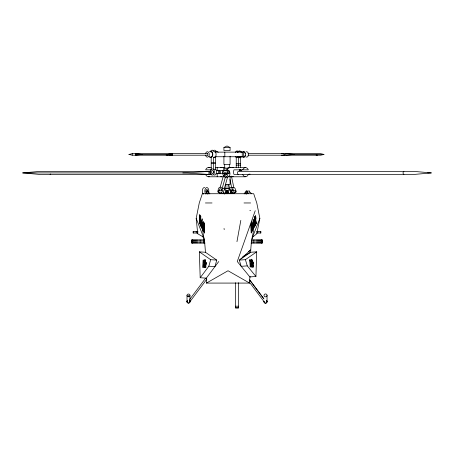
<?xml version="1.0" encoding="UTF-8"?>
<svg xmlns="http://www.w3.org/2000/svg" width="454" height="454" viewBox="0 0 454 454"><rect width="100%" height="100%" fill="white"/><g stroke="black" fill="none" stroke-linecap="round" stroke-linejoin="round"><path stroke-width="0.68" d="M255.227 210.73L237.266 261.515L249.848 276.917L255.937 276.48L256.709 251.828L250.614 252.271L242.833 256.635M218.777 261.515L206.292 278.154L206.451 283.08L249.592 283.08L249.848 276.917L250.614 276.917M204.323 267.485L204.765 259.796L203.971 267.485L205.066 267.485L205.265 262.378L204.777 267.485M204.408 267.485L205.038 259.784L204.703 267.485M264.029 301.365L264.029 302.12A1.538 1.464 0 0 0 267.009 302.12L267.06 295.406A1.538 1.464 0 0 0 264.75 294.141A1.538 1.464 0 0 0 264.75 296.672A1.538 1.464 0 0 0 267.06 295.406M226.098 192.95L226.421 191.026L227.579 191.026L227.902 192.95M226.098 193.807L226.421 191.026M236.96 241.67L240.824 220.349M252.032 238.673L253.616 230.303M206.292 278.154L200.197 277.729L208.846 266.209L214.935 266.634L216.751 260.108L205.429 252.271A45.162 3.07 90 0 0 203.12 236.863L197.728 233.782L196.185 218.374L199.266 202.966L202.348 193.722L253.695 193.722L256.777 202.966L259.858 218.374L256.777 233.782L252.929 236.863L252.157 236.863M208.846 266.209L210.662 259.682L199.34 251.839L200.197 277.729M220.207 187.173L223.419 175.766L225.371 177.139L227.55 177.139L224.338 188.541L222.159 188.541L225.371 177.139A3.445 2.435 -90 0 0 227.8 173.683L229.179 173.695L229.179 170.613L216.104 170.613M224.395 176.453L225.366 173.695M252.248 237.885L259.858 218.374M245.211 193.915L246.636 191.026L247.748 191.877L246.607 194.193M244.15 193.915L246.057 191.026L249.683 191.026L249.683 192.258M50.683 174.013L50.071 174.461M189.63 299.526L205.6 278.234M190.022 301.57L206.831 279.159M216.047 156.602L215.559 157.101A3.082 2.179 -90 0 1 213.908 157.407M240.16 259.506L250.756 249.938A45.23 3.252 89.5 0 1 252.929 236.863M208.789 193.915L207.364 191.026L206.252 191.877L207.393 194.193M248.525 251.533L250.756 249.938L250.614 252.271L239.298 260.108L241.193 266.322L247.282 265.885L255.937 276.48M239.298 260.108L245.398 259.665L256.709 251.828M206.451 283.08L228.022 270.754L249.592 283.08M223.918 147.499L227 145.961L230.082 147.499L230.082 150.58L223.918 150.58L223.918 147.499L230.082 147.499M207.387 155.206L132.216 155.206L128.947 154.434L132.216 153.662L207.387 153.662M248.009 153.662L320.694 153.662L323.963 154.434L320.694 155.206L248.009 155.206M403.929 171.379C402.743 171.765 402.743 174.081 403.929 174.461M211.252 174.461L40.054 174.461L22.7 172.923L40.054 171.379L210.713 171.379M294.544 154.434L285.833 155.206L285.833 153.662L294.544 154.434L323.963 154.434M238.333 174.461C237.147 174.081 237.147 171.765 238.333 171.379L413.946 171.379L431.3 172.923L413.946 174.461L233.975 174.461A4.619 3.269 -90 0 1 233.975 169.841L248.349 169.841A4.619 3.269 -90 0 0 242.691 169.841M236.233 167.759L236.233 157.413L240.592 157.413A3.082 2.179 -90 0 0 241.613 156.613M215.014 152.124L243.475 152.124L243.475 156.743L215.014 156.743M128.947 154.434L130.338 154.434M135.485 154.434L172.526 154.434A12.326 0.545 -2.5 0 0 172.526 155.206L172.526 153.662A12.326 0.545 2.5 0 0 172.526 154.434M236.233 163.576L240.592 163.576M236.233 165.114L240.592 165.114M208.477 167.532L211.229 167.532M215.361 167.532L224.821 167.532L224.821 170.829M229.179 167.532L245.523 167.532M224.77 168.15L227.596 168.15M239.502 169.739L240.592 169.739M211.014 169.841L205.651 169.841A4.619 3.269 -90 0 1 209.328 167.685M239.201 170.613L241.165 170.613M22.7 172.923L182.769 172.923A32.404 0.573 3 0 1 208.919 174.461L208.919 171.379A35.026 0.619 -3 0 1 182.769 172.923M427.759 172.923L431.3 172.923M215.888 173.695L227.8 173.683A3.445 2.435 90 0 0 225.36 170.244A3.445 2.435 90 0 0 222.931 173.7A3.445 2.435 90 0 0 225.371 177.139M225.093 173.695L226.455 173.695M208.477 176.776L223.731 176.776M229.803 176.776L245.523 176.776M225.462 184.477L230.082 184.477L230.082 176.26M235.495 191.032A3.082 2.179 90 0 0 233.787 187.4L231.608 187.4L229.962 179.438M218.283 190.64A0.772 0.545 -90 0 1 218.754 191.798A0.772 0.545 -90 0 1 217.812 191.798A0.772 0.545 -90 0 1 218.283 190.64L222.017 190.64M225.405 190.64L228.595 190.64M230.053 190.64L235.717 190.64A0.772 0.545 -90 0 1 236.188 191.798A0.772 0.545 -90 0 1 235.246 191.798A0.772 0.545 -90 0 1 235.717 190.64M206.127 191.026L207.943 191.026L209.85 193.915M206.144 191.877L207.364 191.877L207.364 191.026M226.421 191.877L227.579 191.877L227.902 193.807M247.169 191.877L247.748 191.877M218.283 192.178L221.399 192.178M225.405 192.178L226.467 192.178M227.533 192.178L228.595 192.178M230.082 192.178L235.717 192.178M205.407 202.966L212.029 202.966M244.014 202.966L250.636 202.966M197.961 231.466L193.103 231.466L193.103 233.01L197.961 233.01M256.414 231.466L260.897 231.466L260.897 233.01L256.414 233.01M202.348 236.863L203.12 236.863M204.311 239.945L191.577 239.945L191.577 243.026L205.066 243.026M251.601 239.945L262.423 239.945L262.423 243.026L251.011 243.026M235.473 306.195L238.554 306.195M235.473 307.733L238.554 307.733M249.825 210.378L250.568 210.418M199.34 251.839L205.429 252.271M210.662 259.682L216.751 260.108M166.158 155.024L168.167 155.206M316.115 155.052L317.425 155.206M263.956 298.965L249.66 279.919L263.53 298.409M263.978 301.57L249.269 281.962M247.396 193.035L246.636 191.877L246.636 191.026M196.185 218.374L203.767 237.879M245.398 259.665L247.282 265.885M231.449 176.124L233.787 187.4M228.72 184.403L229.548 188.382M202.694 230.797L204.385 240.892M267.048 301.575L267.009 301.365A1.538 1.464 0 0 0 266.606 300.707M252.186 266.918L252.061 261.81L252.475 266.918L251.38 266.918L251.289 259.228L251.817 266.918M252.112 266.918L251.567 259.217C251.13 260.244 251.403 262.821 251.737 266.918M262.134 239.945L262.134 243.026M261.844 239.945L261.844 243.026M261.561 239.945L261.561 243.026M261.215 239.945L261.215 243.026M260.29 231.466L260.29 233.01M260.312 239.945L260.312 243.026M259.472 239.945L259.472 243.026M258.627 239.945L258.627 243.026M257.815 231.466L257.815 233.01M257.679 239.945L257.679 243.026M256.226 239.945L256.226 243.026M254.881 239.945L254.881 243.026M253.542 239.945L253.542 243.026M252.049 239.945L252.049 243.026M242.254 152.124L242.254 156.743M240.592 157.413L240.592 167.759M239.502 156.386L239.502 157.413M238.554 282.723L238.554 308.039L235.473 308.039L235.473 282.723M238.412 157.413L238.412 167.759M231.358 190.64L231.358 192.178M230.082 156.233L230.082 164.45L223.918 164.45L223.918 156.233M229.31 164.45L229.31 167.532M228.09 170.613L228.09 173.695M228.09 184.477L228.09 188.586M227.579 191.026L227.579 191.877M227 191.026L227 191.877M225.91 184.477L225.91 189.273M224.821 152.124L224.821 156.743M224.69 164.45L224.69 167.532M223.731 167.532L223.731 170.613M222.642 170.613L222.642 173.695A1.538 1.09 90 0 0 222.925 173.638M219.373 170.613L219.373 173.695A1.538 1.09 90 0 0 220.315 171.379A1.538 1.09 90 0 0 218.431 171.379A1.538 1.09 90 0 0 219.373 173.695M217.194 167.532L217.194 170.829M217.194 173.473L217.194 176.776M213.38 157.101L213.38 162.878M213.38 163.168L213.38 169.331A3.082 2.179 90 0 1 213.959 173.984A3.082 2.179 90 0 1 210.622 173.984A3.082 2.179 90 0 1 211.201 169.331L211.201 163.168L215.559 163.168L215.559 169.331L213.38 169.331A3.082 2.179 -90 0 0 211.201 169.331M211.201 157.101L211.201 162.878L215.559 162.878L215.559 156.715A3.445 2.435 -90 0 1 214.958 157.005M210.009 171.379L210.009 174.461M203.914 239.945L203.914 243.026M203.852 239.945L203.852 243.026M201.951 239.945L201.951 243.026M200.458 239.945L200.458 243.026M199.119 239.945L199.119 243.026M197.774 239.945L197.774 243.026M197.717 231.466L197.717 233.01M196.321 239.945L196.321 243.026M196.185 231.466L196.185 233.01M195.373 239.945L195.373 243.026M194.528 239.945L194.528 243.026M193.71 231.466L193.71 233.01M193.688 239.945L193.688 243.026M192.785 239.945L192.785 243.026M192.439 239.945L192.439 243.026M192.156 239.945L192.156 243.026M191.866 239.945L191.866 243.026M189.942 295.406L189.942 301.723M188.484 295.406L188.484 296.434M187.02 295.406L187.02 301.723M132.216 153.662L132.216 155.206M230.15 190.913A1.538 1.09 -90 0 1 231.114 188.881A1.538 1.09 -90 0 1 232.249 190.725M231.529 191.883A1.538 1.09 -90 0 1 231.251 191.957M235.308 191.792A3.082 2.179 90 0 1 232.391 193.183M232.329 190.913A1.538 1.09 -90 0 1 232.544 189.403M229.23 189.051A3.082 2.179 -90 0 1 231.886 187.508A3.082 2.179 -90 0 1 233.316 191.032M233.129 191.792A3.082 2.179 -90 0 1 231.319 193.495M226.637 174.546A1.538 1.09 -90 0 1 226.455 173.791M226.909 170.369A3.445 2.435 -90 0 1 229.979 173.683A3.445 2.435 -90 0 1 226.921 177.02M205.548 153.736A2.696 1.907 -90 0 1 208.482 152.226A2.696 1.907 -90 0 1 208.482 156.641A2.696 1.907 -90 0 1 205.548 155.132M207.251 153.69A0.772 0.545 -90 0 1 207.932 154.536A0.772 0.545 -90 0 1 207.115 155.098M210.162 151.829A2.696 1.907 -90 0 1 212.546 154.786A2.696 1.907 -90 0 1 209.703 156.766M239.508 151.454A3.082 2.179 -90 0 1 241.613 152.255M242.776 151.454A3.082 2.179 90 0 1 245.523 154.434A3.082 2.179 90 0 1 242.776 157.407M206.831 192.564A1.538 0.891 90 0 1 205.94 190.89A1.538 0.891 90 0 1 206.984 189.505A1.538 0.891 90 0 1 207.694 191.423M218.17 190.442A3.082 2.179 -90 0 1 220.956 187.292A3.082 2.179 -90 0 1 222.097 192.076A3.082 2.179 -90 0 1 218.527 191.951M219.31 190.737A1.538 1.09 -90 0 1 220.417 188.711A1.538 1.09 -90 0 1 221.319 190.93M215.111 152.255A3.082 2.179 90 0 1 218.192 152.255M213.528 172.77A1.538 1.09 -90 0 1 213.528 171.232M212.858 151.051A3.445 2.435 -90 0 1 216.291 151.347M210.259 151.732A3.445 2.435 90 0 1 213.062 150.365M222.886 167.685A4.619 3.269 90 0 1 224.577 167.685M221.552 176.776A4.619 3.269 -90 0 1 220.706 176.617M220.706 167.685A4.619 3.269 -90 0 1 221.552 167.532M237.987 156.613A3.082 2.179 90 0 0 238.963 157.407L240.092 157.407A3.082 2.179 90 0 0 241.068 156.613M237.987 152.255A3.082 2.179 90 0 1 241.068 152.255M248.349 174.461A4.619 3.269 -90 0 1 242.691 174.461M227.289 170.613A3.082 2.179 -90 0 1 227.636 169.972M249.569 192.207A3.445 1.873 -90 0 1 251.244 193.75M246.982 192.207A3.445 1.873 90 0 1 248.656 193.75M283.381 155.098A0.772 0.545 90 0 0 283.654 155.206A0.772 0.545 -90 0 0 284.198 154.434A0.772 0.545 -90 0 0 283.654 153.662A0.772 0.545 90 0 0 283.512 153.69M281.474 153.662A12.326 0.545 -2.5 0 1 282.536 153.668M284.981 155.047A12.326 0.545 2.5 0 1 281.474 155.206M213.363 151.454A3.082 2.179 -90 0 1 216.104 154.434A3.082 2.179 -90 0 1 213.363 157.407M209.566 151.767A3.082 2.179 -90 0 1 212.444 152.663A3.082 2.179 -90 0 1 212.058 156.795A3.082 2.179 -90 0 1 209.118 156.613M170.619 155.098A0.772 0.545 -90 0 1 170.074 155.098M170.21 153.69A0.772 0.545 -90 0 1 170.488 153.69M222.097 170.817A1.538 1.09 -90 0 1 223.186 170.817M222.642 173.695A1.538 1.09 -90 0 1 222.358 173.638M244.297 152.096A2.696 1.907 -90 0 1 244.689 152.527M244.995 153.083A2.696 1.907 -90 0 1 245.183 153.736M245.183 155.132A2.696 1.907 -90 0 1 244.995 155.779M244.689 156.341A2.696 1.907 -90 0 1 243.838 157.039M243.344 151.738A2.696 1.907 -90 0 1 243.838 151.829M246.119 151.829A2.696 1.907 -90 0 1 248.503 154.786A2.696 1.907 -90 0 1 245.659 156.766M189.573 300.48A1.538 1.538 0 0 1 189.573 302.659L188.484 303.113L187.218 302.421A1.464 1.385 0 0 1 187.218 301.03M187.394 300.48A1.538 1.538 0 0 0 187.394 302.659L187.451 302.704A1.538 1.538 0 0 0 189.573 302.659L189.749 302.421A1.464 1.385 0 0 0 189.517 300.747M266.606 300.48A1.538 1.538 0 0 1 265.919 303.062A1.538 1.538 0 0 1 264.029 301.172M241.114 156.908A3.445 2.435 90 0 1 237.675 156.619M237.465 152.431A3.445 2.435 90 0 1 241.324 152.045M240.064 169.433A3.082 2.179 -90 0 1 241.386 170.863M239.638 169.841A4.619 3.269 -90 0 1 239.962 170.954M233.294 176.617A4.619 3.269 -90 0 1 232.448 176.776M232.448 167.532A4.619 3.269 -90 0 1 233.294 167.685M209.328 176.617A4.619 3.269 90 0 1 205.651 174.461M215.037 169.024A3.082 2.179 -90 0 1 216.575 172.798A3.082 2.179 -90 0 1 213.908 174.977M225.462 189.097A1.538 1.538 0 0 1 225.91 188.007M228.09 188.007A1.538 1.538 0 0 1 228.538 189.097M236.262 157.101A3.082 2.179 -90 0 1 235.808 156.613M236.784 151.454A3.082 2.179 90 0 1 237.351 151.352M231.114 167.685A4.619 3.269 -90 0 0 230.269 167.532A4.619 3.269 90 0 0 227.437 169.841M231.114 176.617A4.619 3.269 90 0 1 228.634 176.152M203.426 194.108A3.445 1.998 90 0 1 202.433 189.903A3.445 1.998 90 0 1 204.714 187.65M205.934 194.108A3.445 1.998 -90 0 1 205.043 189.483A3.445 1.998 -90 0 1 207.722 187.945A3.445 1.998 -90 0 1 208.613 192.564M224.424 194.164A3.445 3.445 0 0 1 224.497 189.511A3.445 3.445 0 0 1 229.139 189.182A3.445 3.445 0 0 1 229.877 193.779M223.964 187.933A3.082 2.179 -90 0 1 224.696 190.05M224.157 192.286A3.082 2.179 -90 0 1 222.091 193.268M236.551 157.6A3.445 2.435 90 0 1 235.495 156.619M235.286 152.431A3.445 2.435 90 0 1 237.465 150.893M221.49 190.737A1.538 1.09 -90 0 1 221.546 189.562M248.741 174.217A32.404 0.573 -3 0 1 250.058 174.132M230.025 176.617A4.619 3.269 -90 0 1 228.334 176.617M226.347 169.841A4.619 3.269 -90 0 1 230.025 167.685M223.975 167.685A4.619 3.269 -90 0 1 224.821 167.532M200.662 217.023L200.197 225.048L200.498 225.615L200.81 216.291L200.662 217.023M201.27 225.4L201.621 227.953L202.126 218.788L201.871 222.182L201.695 221.382L201.434 222.539A3.734 0.409 -88.4 0 0 201.304 224.219L201.27 225.4M201.956 226.637L202.166 228.935L202.376 222.659L201.956 226.637M252.827 265.936L252.736 266.997L252.316 260.329L252.753 266.373L252.827 265.936M253.304 265L253.196 266.186L252.844 263.825L253.253 263.825C252.135 255.415 253.179 273.546 253.304 265M201.139 221.041L201.099 222.528C200.43 223.067 200.452 227.21 200.952 225.559L201.014 226.659L201.014 220.145L200.844 221.978L201.031 220.542L201.139 221.041M205.611 266.123C205.798 269.477 206.076 266.424 205.781 264.393L206.195 264.393L206.082 262.372L205.611 266.123M254.183 224.974L254.03 226.745L253.843 221.558L253.633 224.599L254.019 227.897L254.183 224.974M255.891 218.028L255.755 219.889L256.374 223.323L256.135 223.777L255.63 220.303L255.863 224.282L255.477 225.014L255.057 216.354L255.608 215.537L255.891 218.028M200.044 221.229C199.567 229.435 199.442 214.821 200.044 221.229M202.989 228.214L203.04 229.781A2.713 0.295 -88.4 0 0 203.239 230.377L203.477 221.654L203.715 222.602L203.812 222.239L203.664 225.235L203.443 222.21L203.29 223.254L203.574 227.959L203.267 230.904L202.927 229.911L202.842 230.28L202.983 227.312L202.989 228.214M251.913 229.82L251.754 231.949L251.198 233.067L250.778 224.407L251.351 223.499L251.913 229.82M252.532 227.982L252.685 229.588L252.679 226.467L252.532 227.982M201.814 222.761L201.542 226.989L201.735 221.813L201.814 222.761M203.687 260.954L203.676 261.748L203.778 260.142L203.103 260.142L202.688 267.485L203.364 267.485C202.989 265.715 203.721 264.12 203.33 260.539L203.687 260.954M205.373 266.521L205.316 267.565L205.685 260.891L205.373 266.521M199.766 215.338L199.261 223.266C200.52 226.915 200.674 215.048 199.681 214.606L199.766 215.338M203.84 231.018L203.925 232.125L203.54 231.387L203.959 222.732C205.514 226.001 203.494 229.69 204.436 233.095L204.011 227.88L203.84 231.018M252.435 226.058L252.401 226.512L252.543 224.032L252.929 229.934L252.81 229.111C252.186 233.662 252.725 220.939 252.435 226.058M254.444 218.414L255.137 225.207A2.713 0.295 88.4 0 1 254.921 225.4L254.677 223.487L254.802 226.506L255.296 223.936L254.546 219.106L254.705 217.438L255.012 219.492L254.893 216.45L254.444 218.414M200.22 217.33C199.681 224.985 199.533 210.117 200.22 217.33M250.177 266.333L250.092 266.918L250.773 266.918C250.182 265.125 250.744 263.581 249.938 259.977L250.449 261.186L250.341 259.575L249.66 259.575L250.177 266.333M251.76 230.303C251.204 237.226 251.096 222.318 251.76 230.303M255.744 218.408L255.54 220.037L255.483 216.11L255.744 218.408M252.952 224.321L252.94 224.923A3.734 0.409 88.4 0 0 252.98 226.779L253.321 229.213L253.724 227.715L253.213 219.367L252.952 224.321M204.425 225.337C203.755 233.39 204.272 219.22 204.425 225.337M253.695 222.732L253.701 223.975L253.814 222.119L253.695 222.732M253.048 223.992L253.36 228.373L253.162 223.272L253.048 223.992M251.845 259.376L251.947 260.318L251.845 259.376M252.816 262.543L253.099 263.513L252.889 262.191L252.816 262.543M200.764 224.287L200.81 225.53L201.082 222.92L200.764 224.287M202.456 224.089L202.433 224.906L202.319 223.101L202.456 224.089M205.259 260.329C205.282 261.986 205.503 258.695 205.259 260.329M251.533 226.438C251.051 232.062 251.073 218.714 251.533 226.438M252.186 230.558L252.135 231.302L252.435 230.74L251.896 221.841L252.186 230.558M206.099 263.405L205.804 264.08L206.02 262.758L206.099 263.405M203.687 264.586L203.642 265.403L203.977 265.403L204.028 264.586L203.687 264.586M142.023 154.434L135.485 155.206L135.485 153.662L142.023 154.434M224.316 229.088L223.992 228.929L224.316 229.088M251.102 264.024L250.767 264.024L250.812 264.841L251.147 264.841L251.102 264.024M226.183 174.711A1.538 1.09 -90 0 0 225.581 172.179A1.538 1.09 -90 0 0 224.333 174.183A1.538 1.09 -90 0 0 226.183 174.711M226.228 193.217A1.538 1.538 0 0 0 228.538 191.877A1.538 1.538 0 0 0 226.228 190.544A1.538 1.538 0 0 0 226.228 193.217M213.062 173.093A1.538 1.09 -90 0 0 212.574 170.511A1.538 1.09 -90 0 0 211.241 172.401A1.538 1.09 -90 0 0 213.062 173.093M187.451 296.388A1.464 1.385 0 0 0 189.897 295.77A1.464 1.385 0 0 0 188.104 294.067A1.464 1.385 0 0 0 187.451 296.388"/></g></svg>
